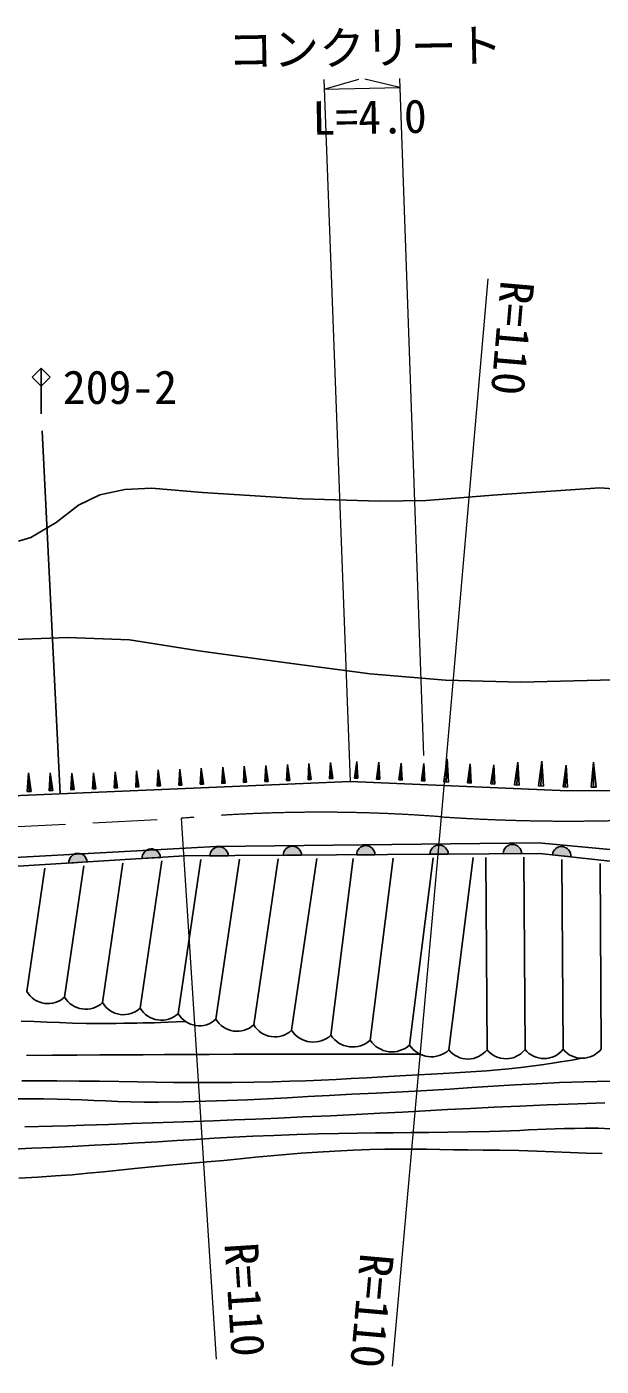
# Model space of a CAD drawing. Units: millimetres, scale not verified. Extents: x 40000 to 680000, y 20000 to 380000.
# Drawn here: x 184736 to 216055, y 242011 to 315094 of the extents above; entities that cross this region are included whole.
import ezdxf
from ezdxf.enums import TextEntityAlignment as Align

# ---------------------------------------------------------------- set-up
doc = ezdxf.new("R2010")
doc.units = ezdxf.units.MM
doc.header["$LTSCALE"] = 1000
doc.linetypes.add('CHAIN', pattern=[18.5, 12, -1.5, 3.5, -1.5])
for name, color, linetype, lineweight in [('M-BGD', 7, 'Continuous', 25), ('M-BGD-HTXT', 7, 'Continuous', 13), ('M-BMK', 2, 'CHAIN', 13), ('M-STR-HTXT', 7, 'Continuous', 13)]:
    doc.layers.add(name, color=color, linetype=linetype, lineweight=lineweight)
doc.styles.add('ＭＳ ゴシック', font='')
doc.styles.get('ＭＳ ゴシック').set_extended_font_data('MS Gothic')

msp = doc.modelspace()

# ---------------------------------------------------------------- hatches: boundary and pattern name
at = {"layer": 'M-BGD'}
for points in [[(203717, 269920, 1), (202717, 269912)], [(207717, 269952, 0.41421), (207213, 270448, 0.41421), (206717, 269944)], [(211717, 269984, 1), (210717, 269976)], [(188030, 269526, 0.41421), (187500, 269994, 0.41421), (187032, 269464)], [(192022, 269772, 0.41421), (191492, 270240, 0.41421), (191024, 269710)], [(195718, 269856, 1), (194718, 269848)], [(199717, 269888, 0.41421), (199213, 270384, 0.41421), (198717, 269880)], [(214393, 269808, 1), (213399, 269917)]]:
    msp.add_hatch(color=256, dxfattribs=at).paths.add_polyline_path(points)

# ---------------------------------------------------------------- linework, layer by layer
for p, q in [((185020, 295979), (185515, 296474)), ((185515, 293974), (185515, 296474)), ((185515, 296474), (186010, 295979)), ((185515, 295484), (185020, 295979)), ((186010, 295979), (185515, 295484)), ((185570, 293045), (186550, 273238)), ((187557, 288996), (188722, 289548)), ((188722, 289548), (190086, 289839)), ((190086, 289839), (191542, 289915)), ((191542, 289915), (194317, 289686)), ((194317, 289686), (199774, 289333)), ((206518, 289256), (210381, 289548)), ((210381, 289548), (215976, 289946)), ((215976, 289946), (218980, 289701)), ((186346, 288045), (187557, 288996)), ((199774, 289333), (203974, 289210)), ((203974, 289210), (206518, 289256)), ((184951, 287233), (186346, 288045)), ((184292, 287034), (184951, 287233)), ((179966, 281533), (186979, 281763)), ((186979, 281763), (190336, 281648)), ((190336, 281648), (194245, 281027)), ((194245, 281027), (198912, 280384)), ((198912, 280384), (203465, 279786)), ((203465, 279786), (207557, 279441)), ((207557, 279441), (211673, 279326)), ((211673, 279326), (216731, 279464)), ((197721, 273913), (197772, 274796)), ((197809, 273916), (197772, 274796)), ((197897, 273920), (197772, 274796)), ((198896, 273962), (198947, 274846)), ((198984, 273966), (198947, 274846)), ((199072, 273970), (198947, 274846)), ((200072, 274012), (200122, 274896)), ((200160, 274016), (200122, 274896)), ((200248, 274020), (200122, 274896)), ((201247, 274062), (201297, 274946)), ((201335, 274066), (201297, 274946)), ((201423, 274070), (201297, 274946)), ((202596, 274101), (202726, 275008)), ((202688, 274097), (202726, 275008)), ((202779, 274093), (202726, 275008)), ((203797, 274049), (203929, 274966)), ((203890, 274045), (203929, 274966)), ((203982, 274041), (203929, 274966)), ((205018, 273997), (205150, 274915)), ((205110, 273993), (205150, 274915)), ((205202, 273989), (205150, 274915)), ((206251, 273944), (206387, 274893)), ((206346, 273940), (206387, 274893)), ((206442, 273936), (206387, 274893)), ((207472, 273892), (207652, 275151)), ((207598, 273887), (207652, 275151)), ((207725, 273882), (207652, 275151)), ((208762, 273837), (208911, 274876)), ((208866, 273833), (208911, 274876)), ((208970, 273828), (208911, 274876)), ((210046, 273782), (210194, 274820)), ((210150, 273778), (210194, 274820)), ((210254, 273774), (210194, 274820)), ((211326, 273728), (211503, 274961)), ((211450, 273722), (211503, 274961)), ((211574, 273717), (211503, 274961)), ((212632, 273672), (212824, 275018)), ((212767, 273666), (212824, 275018)), ((212902, 273660), (212824, 275018)), ((213974, 273615), (214146, 274814)), ((214095, 273610), (214146, 274814)), ((214215, 273604), (214146, 274814)), ((215509, 273612), (215635, 274962)), ((215644, 273612), (215635, 274962)), ((215779, 273613), (215635, 274962)), ((184762, 273362), (184820, 274382)), ((184863, 273366), (184820, 274382)), ((184965, 273371), (184820, 274382)), ((185959, 273413), (186014, 274379)), ((186055, 273417), (186014, 274379)), ((186151, 273421), (186014, 274379)), ((187145, 273463), (187197, 274375)), ((187236, 273467), (187197, 274375)), ((187326, 273471), (187197, 274375)), ((188322, 273513), (188373, 274395)), ((188410, 273517), (188373, 274395)), ((188498, 273521), (188373, 274395)), ((189497, 273563), (189548, 274445)), ((189585, 273567), (189548, 274445)), ((189673, 273571), (189548, 274445)), ((190672, 273613), (190722, 274495)), ((190760, 273617), (190722, 274495)), ((190848, 273620), (190722, 274495)), ((191847, 273663), (191897, 274545)), ((191935, 273667), (191897, 274545)), ((192022, 273670), (191897, 274545)), ((193021, 273713), (193072, 274595)), ((193109, 273717), (193072, 274595)), ((193197, 273720), (193072, 274595)), ((194196, 273763), (194247, 274646)), ((194284, 273766), (194247, 274646)), ((194372, 273770), (194247, 274646)), ((195371, 273813), (195422, 274696)), ((195459, 273816), (195422, 274696)), ((195547, 273820), (195422, 274696)), ((196546, 273863), (196597, 274746)), ((196634, 273866), (196597, 274746)), ((196722, 273870), (196597, 274746)), ((201423, 274070), (201247, 274062)), ((202779, 274093), (202596, 274101)), ((176521, 272812), (202372, 273910)), ((184965, 273371), (184762, 273362)), ((186151, 273421), (185959, 273413)), ((187326, 273471), (187145, 273463)), ((188498, 273521), (188322, 273513)), ((189673, 273571), (189497, 273563)), ((190848, 273620), (190672, 273613)), ((192022, 273670), (191847, 273663)), ((193197, 273720), (193021, 273713)), ((194372, 273770), (194196, 273763)), ((195547, 273820), (195371, 273813)), ((196722, 273870), (196546, 273863)), ((197897, 273920), (197721, 273913)), ((199072, 273970), (198896, 273962)), ((200248, 274020), (200072, 274012)), ((202372, 273910), (214242, 273403)), ((203982, 274041), (203797, 274049)), ((205202, 273989), (205018, 273997)), ((206442, 273936), (206251, 273944)), ((207725, 273882), (207472, 273892)), ((208970, 273828), (208762, 273837)), ((210254, 273774), (210046, 273782)), ((211574, 273717), (211326, 273728)), ((212902, 273660), (212632, 273672)), ((214215, 273604), (213974, 273615)), ((214242, 273403), (221070, 273449)), ((215779, 273613), (215509, 273612)), ((195043, 270369), (212643, 270566)), ((212643, 270566), (219936, 269890)), ((172758, 268584), (193309, 269851)), ((172824, 269158), (195043, 270369)), ((193309, 269851), (212717, 269992)), ((197113, 260641), (198438, 269691)), ((199175, 260339), (200547, 269706)), ((201320, 260071), (202526, 269720)), ((203465, 259803), (204707, 269736)), ((205610, 259535), (206887, 269752)), ((207755, 259267), (209067, 269768)), ((209830, 259279), (209766, 269771)), ((211905, 259292), (211841, 269786)), ((212717, 269992), (219363, 269260)), ((184737, 262454), (185723, 269188)), ((186799, 262152), (187849, 269319)), ((188862, 261850), (189975, 269450)), ((190925, 261547), (192101, 269581)), ((192987, 261245), (194220, 269660)), ((195050, 260943), (196329, 269676)), ((213980, 259304), (213917, 269660)), ((216055, 259317), (215994, 269432)), ((184431, 260839), (185140, 260816)), ((185140, 260816), (185833, 260789)), ((185833, 260789), (186526, 260761)), ((186526, 260761), (187234, 260737)), ((187234, 260737), (187974, 260719)), ((187974, 260719), (188761, 260711)), ((188761, 260711), (189609, 260716)), ((189609, 260716), (190025, 260721)), ((190025, 260721), (190395, 260727)), ((190395, 260727), (190734, 260732)), ((190734, 260732), (191055, 260738)), ((191055, 260738), (191373, 260746)), ((191373, 260746), (191700, 260754)), ((191700, 260754), (192052, 260765)), ((192052, 260765), (192441, 260779)), ((192441, 260779), (192883, 260795)), ((192883, 260795), (193391, 260815)), ((184714, 258964), (186145, 258974)), ((186145, 258974), (187470, 258984)), ((187470, 258984), (188716, 258993)), ((188716, 258993), (189910, 259001)), ((189910, 259001), (191078, 259008)), ((191078, 259008), (192245, 259015)), ((192245, 259015), (193439, 259020)), ((193439, 259020), (194686, 259025)), ((194686, 259025), (196011, 259029)), ((196011, 259029), (197441, 259033)), ((197441, 259033), (198400, 259035)), ((198400, 259035), (199252, 259036)), ((199252, 259036), (200030, 259038)), ((200030, 259038), (200766, 259039)), ((200766, 259039), (201495, 259039)), ((201495, 259039), (202249, 259039)), ((202249, 259039), (203061, 259039)), ((203061, 259039), (203965, 259038)), ((203965, 259038), (204993, 259037)), ((204993, 259037), (206179, 259035)), ((214353, 258696), (214657, 258748)), ((214657, 258748), (215005, 258811)), ((206789, 257953), (207447, 257987)), ((207447, 257987), (208066, 258019)), ((208066, 258019), (208659, 258051)), ((208659, 258051), (209238, 258086)), ((209238, 258086), (209817, 258128)), ((209817, 258128), (210408, 258177)), ((210408, 258177), (211025, 258238)), ((211025, 258238), (211679, 258312)), ((211679, 258312), (212383, 258404)), ((212383, 258404), (212673, 258443)), ((212673, 258443), (212931, 258478)), ((212931, 258478), (213167, 258511)), ((213167, 258511), (213392, 258543)), ((213392, 258543), (213613, 258576)), ((213613, 258576), (213841, 258611)), ((213841, 258611), (214084, 258650)), ((214084, 258650), (214353, 258696)), ((184467, 257576), (185386, 257576)), ((185386, 257576), (186379, 257576)), ((186379, 257576), (187588, 257572)), ((187588, 257572), (188708, 257562)), ((188708, 257562), (189762, 257547)), ((189762, 257547), (190772, 257530)), ((190772, 257530), (191759, 257513)), ((191759, 257513), (192746, 257498)), ((192746, 257498), (193756, 257488)), ((193756, 257488), (194810, 257484)), ((194810, 257484), (195930, 257490)), ((195930, 257490), (197139, 257507)), ((197139, 257507), (198145, 257529)), ((198145, 257529), (199076, 257555)), ((199076, 257555), (199952, 257585)), ((199952, 257585), (200791, 257620)), ((200791, 257620), (201611, 257660)), ((201611, 257660), (202431, 257703)), ((202431, 257703), (203269, 257750)), ((203269, 257750), (204145, 257801)), ((204145, 257801), (205075, 257856)), ((205075, 257856), (206079, 257914)), ((206079, 257914), (206789, 257953)), ((208998, 257213), (210168, 257289)), ((210168, 257289), (211338, 257360)), ((211338, 257360), (212535, 257426)), ((212535, 257426), (213785, 257483)), ((213785, 257483), (215115, 257530)), ((215115, 257530), (216550, 257565)), ((184017, 256592), (184855, 256600)), ((184855, 256600), (185649, 256600)), ((185649, 256600), (186386, 256589)), ((186386, 256589), (187078, 256569)), ((187078, 256569), (187741, 256543)), ((187741, 256543), (188390, 256514)), ((195657, 256507), (196770, 256552)), ((196770, 256552), (197859, 256602)), ((197859, 256602), (198947, 256659)), ((198947, 256659), (200060, 256719)), ((200060, 256719), (201221, 256781)), ((201221, 256781), (202456, 256846)), ((202456, 256846), (203789, 256910)), ((203789, 256910), (205223, 256982)), ((205223, 256982), (206552, 257057)), ((206552, 257057), (207801, 257135)), ((207801, 257135), (208998, 257213)), ((188390, 256514), (189038, 256485)), ((189038, 256485), (189702, 256459)), ((189702, 256459), (190394, 256439)), ((190394, 256439), (191130, 256427)), ((191130, 256427), (191925, 256427)), ((191925, 256427), (193259, 256444)), ((193259, 256444), (194495, 256471)), ((194495, 256471), (195657, 256507)), ((202678, 255746), (203981, 255814)), ((203981, 255814), (205230, 255881)), ((205230, 255881), (206451, 255948)), ((206451, 255948), (207673, 256014)), ((207673, 256014), (208921, 256079)), ((208921, 256079), (210225, 256142)), ((210225, 256142), (211612, 256204)), ((211612, 256204), (213108, 256264)), ((213108, 256264), (213705, 256287)), ((213705, 256287), (214258, 256309)), ((214258, 256309), (214778, 256329)), ((214778, 256329), (215276, 256348)), ((215276, 256348), (215763, 256365)), ((215763, 256365), (216251, 256379)), ((184624, 255067), (185368, 255086)), ((185368, 255086), (186145, 255107)), ((186145, 255107), (186971, 255132)), ((186971, 255132), (187862, 255160)), ((187862, 255160), (189203, 255205)), ((189203, 255205), (190446, 255248)), ((190446, 255248), (191615, 255288)), ((191615, 255288), (192735, 255327)), ((192735, 255327), (193830, 255367)), ((193830, 255367), (194924, 255408)), ((194924, 255408), (196044, 255451)), ((196044, 255451), (197212, 255498)), ((197212, 255498), (198455, 255551)), ((198455, 255551), (199795, 255609)), ((199795, 255609), (201292, 255677)), ((201292, 255677), (202678, 255746)), ((192923, 254325), (193936, 254387)), ((193936, 254387), (194948, 254447)), ((194948, 254447), (195983, 254504)), ((195983, 254504), (197064, 254558)), ((197064, 254558), (198214, 254607)), ((198214, 254607), (199455, 254650)), ((199455, 254650), (200637, 254684)), ((200637, 254684), (201732, 254708)), ((201732, 254708), (202762, 254725)), ((202762, 254725), (203749, 254737)), ((203749, 254737), (204714, 254747)), ((204714, 254747), (205680, 254755)), ((205680, 254755), (206667, 254765)), ((206667, 254765), (207697, 254778)), ((207697, 254778), (208792, 254796)), ((208792, 254796), (209974, 254823)), ((209974, 254823), (210559, 254840)), ((210559, 254840), (211102, 254859)), ((211102, 254859), (211612, 254879)), ((211612, 254879), (212100, 254900)), ((212100, 254900), (212578, 254921)), ((212578, 254921), (213056, 254941)), ((213056, 254941), (213544, 254960)), ((213544, 254960), (214054, 254975)), ((214054, 254975), (214597, 254987)), ((214597, 254987), (215182, 254995)), ((215182, 254995), (215911, 254991)), ((215911, 254991), (216587, 254967)), ((183997, 253860), (185013, 253905)), ((185013, 253905), (186074, 253952)), ((186074, 253952), (187202, 254005)), ((187202, 254005), (188419, 254064)), ((188419, 254064), (189659, 254129)), ((189659, 254129), (190808, 254195)), ((190808, 254195), (191888, 254260)), ((191888, 254260), (192923, 254325)), ((198861, 253560), (199705, 253628)), ((199705, 253628), (200588, 253691)), ((200588, 253691), (201526, 253746)), ((201526, 253746), (202540, 253795)), ((202540, 253795), (203434, 253827)), ((203434, 253827), (204263, 253846)), ((204263, 253846), (205043, 253855)), ((205043, 253855), (205791, 253855)), ((205791, 253855), (206522, 253849)), ((206522, 253849), (207253, 253839)), ((207253, 253839), (208001, 253826)), ((208001, 253826), (208782, 253813)), ((208782, 253813), (209611, 253802)), ((209611, 253802), (210507, 253795)), ((210507, 253795), (211569, 253781)), ((211569, 253781), (212553, 253753)), ((212553, 253753), (213480, 253716)), ((213480, 253716), (214367, 253677)), ((214367, 253677), (215235, 253641)), ((215235, 253641), (216102, 253612)), ((190633, 252797), (191538, 252888)), ((191538, 252888), (192499, 252980)), ((192499, 252980), (193538, 253070)), ((193538, 253070), (194549, 253158)), ((194549, 253158), (195486, 253244)), ((195486, 253244), (196366, 253328)), ((196366, 253328), (197210, 253409)), ((197210, 253409), (198035, 253487)), ((198035, 253487), (198861, 253560)), ((184295, 252277), (185336, 252330)), ((185336, 252330), (186300, 252392)), ((186300, 252392), (187205, 252462)), ((187205, 252462), (188072, 252539)), ((188072, 252539), (188920, 252621)), ((188920, 252621), (189767, 252707)), ((189767, 252707), (190633, 252797))]:
    msp.add_line(p, q, dxfattribs=at)
for points in [[(203717, 269920, 1), (202717, 269912)], [(207717, 269952, 0.41421), (207213, 270448, 0.41421), (206717, 269944)], [(211717, 269984, 1), (210717, 269976)], [(188030, 269526, 0.41421), (187500, 269994, 0.41421), (187032, 269464)], [(192022, 269772, 0.41421), (191492, 270240, 0.41421), (191024, 269710)], [(195718, 269856, 1), (194718, 269848)], [(199717, 269888, 0.41421), (199213, 270384, 0.41421), (198717, 269880)], [(214393, 269808, 1), (213399, 269917)]]:
    msp.add_lwpolyline(points, format="xyb", close=True, dxfattribs=at)
for centre, radius, start, end in [((185889, 263130), 1336, 210.4143, 312.91956), ((187952, 262828), 1336, 210.4143, 312.91956), ((190014, 262526), 1336, 210.4143, 312.91956), ((192077, 262224), 1336, 210.4143, 312.91956), ((194140, 261922), 1336, 210.4143, 312.91956), ((196203, 261620), 1336, 210.4143, 312.91956), ((198265, 261318), 1336, 210.4143, 312.91956), ((200362, 261116), 1418, 213.2213, 312.52867), ((202507, 260848), 1418, 213.2213, 312.52867), ((204651, 260580), 1418, 213.2213, 312.52867), ((206796, 260312), 1418, 213.2213, 312.52867), ((208787, 260099), 1326, 218.88795, 321.80653), ((210862, 260112), 1326, 218.88795, 321.80653), ((212937, 260124), 1326, 218.88795, 321.80653), ((215012, 260137), 1326, 218.88795, 321.80653)]:
    msp.add_arc(centre, radius, start, end, dxfattribs=at)
at = {"layer": 'M-BGD-HTXT'}
for p, q in [((209867, 301342), (207333, 271988)), ((195074, 242397), (193177, 271907)), ((207333, 271988), (204663, 242017))]:
    msp.add_line(p, q, dxfattribs=at)
at = {"layer": 'M-BMK'}
msp.add_line((174861, 271001), (193177, 271907), dxfattribs=at)
for centre, radius, start, end in [((200753, 185363), 86874, 85.65619, 95.00238), ((214278, 375896), 104140, 266.17585, 273.78083)]:
    msp.add_arc(centre, radius, start, end, dxfattribs=at)
at = {"layer": 'M-STR-HTXT'}
for p, q in [((200925, 312216), (202372, 273910)), ((200944, 311700), (202834, 312236)), ((205081, 311778), (203172, 312242)), ((205063, 312275), (206371, 275325)), ((200944, 311700), (205081, 311778))]:
    msp.add_line(p, q, dxfattribs=at)

# ---------------------------------------------------------------- texts
at = {"layer": 'M-BGD', "style": 'ＭＳ ゴシック'}
msp.add_text('209-2', height=1833, dxfattribs=at).set_placement((186698, 293966), align=Align.BOTTOM_LEFT)
at = {"layer": 'M-BGD-HTXT', "style": 'ＭＳ ゴシック'}
for rotation, p in [(265.064, (210036, 301342)), (273.678, (194963, 248662)), (264.91, (202379, 248273))]:
    msp.add_text('R=110', height=1833, rotation=rotation, dxfattribs=at).set_placement(p, align=Align.BOTTOM_LEFT)
at = {"layer": 'M-STR-HTXT', "style": 'ＭＳ ゴシック'}
for s, p in [('コンクリート', (195702, 312356)), ('L=4.0', (200335, 308646))]:
    msp.add_text(s, height=1833, rotation=1.072, dxfattribs=at).set_placement(p, align=Align.BOTTOM_LEFT)

doc.saveas('drawing.dxf')
